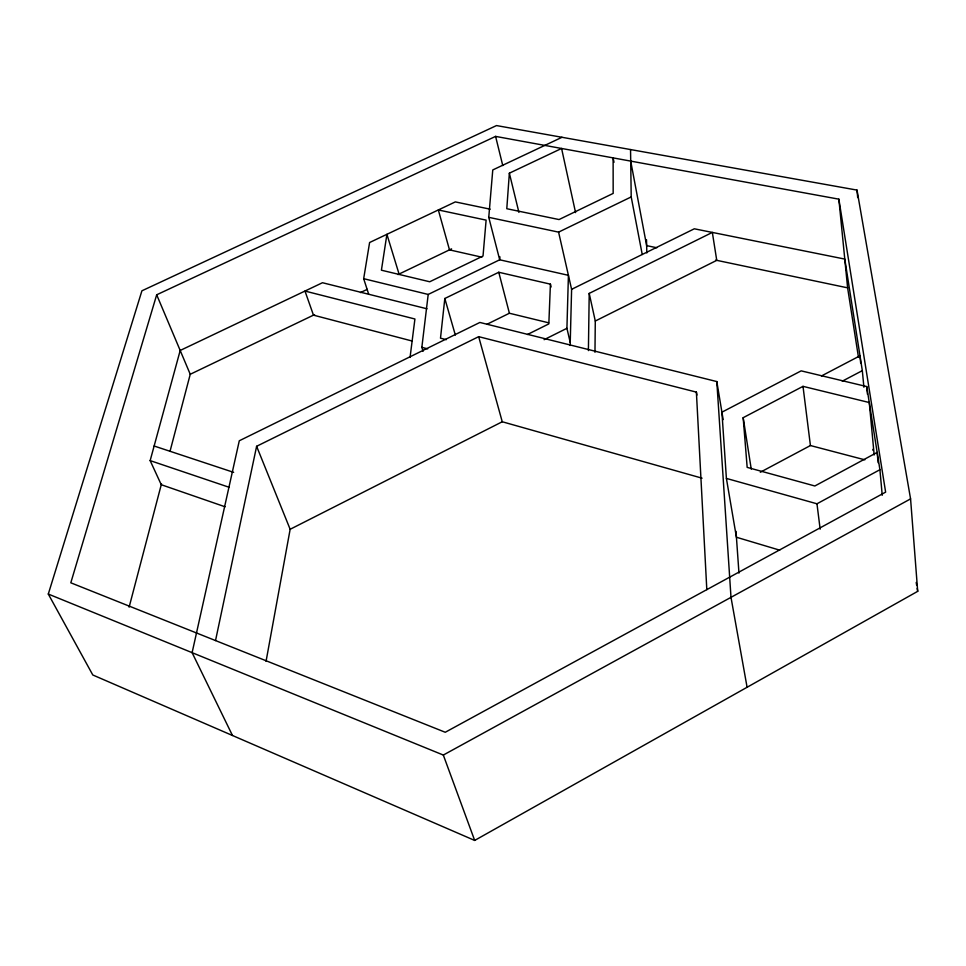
<?xml version="1.0" encoding="UTF-8"?>
<svg xmlns="http://www.w3.org/2000/svg" width="966" height="966" viewBox="0 0 966 966"><rect width="100%" height="100%" fill="white"/><g stroke="black" fill="none" stroke-linecap="round" stroke-linejoin="round"><path stroke-width="1.45" d="M594.971 352.276L595.285 321.026L589.212 293.398L712.34 232.42L716.748 260.349L595.285 321.026M588.403 350.598L589.212 293.398M570.157 345.466L571.606 289.341L558.59 232.13L488.76 217.338L492.769 169.944L561.983 137.293M570.23 342.471L566.921 328.307L568.419 275.322L499.7 259.794L428.204 294.449L363.675 278.691L369.604 242.514L455.324 201.906L490.197 209.187M446.316 339.67L440.496 338.172L444.819 298.494L498.77 272.267L550.415 284.161L548.833 323.888L527.496 334.49M575.567 212.605L561.584 148.462L509.36 173.18L506.788 208.716L559.036 219.56L613.168 193.405L613.12 157.881L613.99 162.312M499.917 256.811L499.7 259.794L488.76 217.338M423.072 351.322L421.852 347.337L428.204 294.449M410.055 357.42L414.921 318.997L304.978 291.056L313.467 315.145L412.289 341.07M266.048 661.372L290.15 529.283L256.618 446.292L478.677 336.663L696.389 392.124L696.921 395.082M215.527 640.567L256.618 446.292M129.118 607.155L161.503 483.785M170.052 451.207L190.242 374.277L156.685 294.799L495.594 136.399L838.862 199.165L885.629 492.129L445.254 732.264L70.808 582.8L156.685 294.799M225.09 506.788L161.262 484.715L150.153 460.613L180.195 350.465L322.475 282.724L427.032 308.806M48.3 594.054L141.917 290.802L496.512 125.568L857.011 190.097L910.576 498.879L917.7 591.337L474.68 840.432L92.796 674.98L48.3 594.054L443.322 755.05L474.68 840.432M443.322 755.05L910.576 498.879M726.396 478.411L816.97 503.793L879.905 469.705L866.731 386.569L801.164 370.859L721.916 412.18L726.396 478.411L736.43 537.241L779.731 550.173M760.314 472.241L810.426 445.543L864.848 459.828M842.292 381.172L862.324 370.642L844.779 259.081L694.312 228.797L571.606 289.341M821.45 375.967L859.982 355.79L860.682 363.107M878.106 462.678L877.164 452.402L814.845 485.983L747.165 467.375L743.18 417.686L803 386.352L869.267 402.532L874.182 454.974M290.15 529.283L502.248 421.756L702.077 478.182M544.112 339.682L566.921 328.307M486.936 324.298L509.396 313.238L548.616 322.801M558.59 232.13L631.209 196.919L630.544 149.561M190.242 374.277L314.554 314.626M360.475 292.577L367.237 289.341M398.004 274.573L451.569 248.866M656.82 247.755L646.652 245.63L630.701 161.105M715.625 260.108L847.617 287.844L858.424 357.058M481.865 257.185L449.492 249.868L438.335 209.96L486.115 220.127L483.024 256.026L429.725 281.77L381.413 270.202L386.907 234.327L399.067 274.066M723.16 419.594L716.808 381.57L479.873 322.451L239.29 440.774L192.113 652.666L232.468 735.488M421.852 347.337L427.684 348.871M154.137 446.014L233.639 472.35M150.153 460.613L229.256 487.323M363.675 278.691L368.698 294.256M444.819 298.494L455.336 335.045M478.677 336.663L502.248 421.756M498.77 272.267L509.396 313.238M495.594 136.399L502.767 165.572M509.36 173.18L518.911 212.387M550.415 284.161L551.091 287.023M631.209 196.919L642.233 254.493M747.092 687.261L730.996 597.338L716.808 381.57M916.203 582.462L916.698 585.42M917.205 588.379L917.7 591.337M743.18 417.686L751.246 469.114M872.841 449.383L872.986 450.373M803 386.352L810.426 445.543M816.97 503.793L820.158 529.175M838.862 199.165L847.617 287.844M862.324 370.642L863.906 387.233M866.731 386.569L867.456 394.237M879.905 469.705L882.236 495.268M857.011 190.097L857.699 197.595M736.007 531.336L738.966 573.08M696.389 392.124L706.81 589.634M646.508 239.725L646.834 252.935"/></g></svg>
